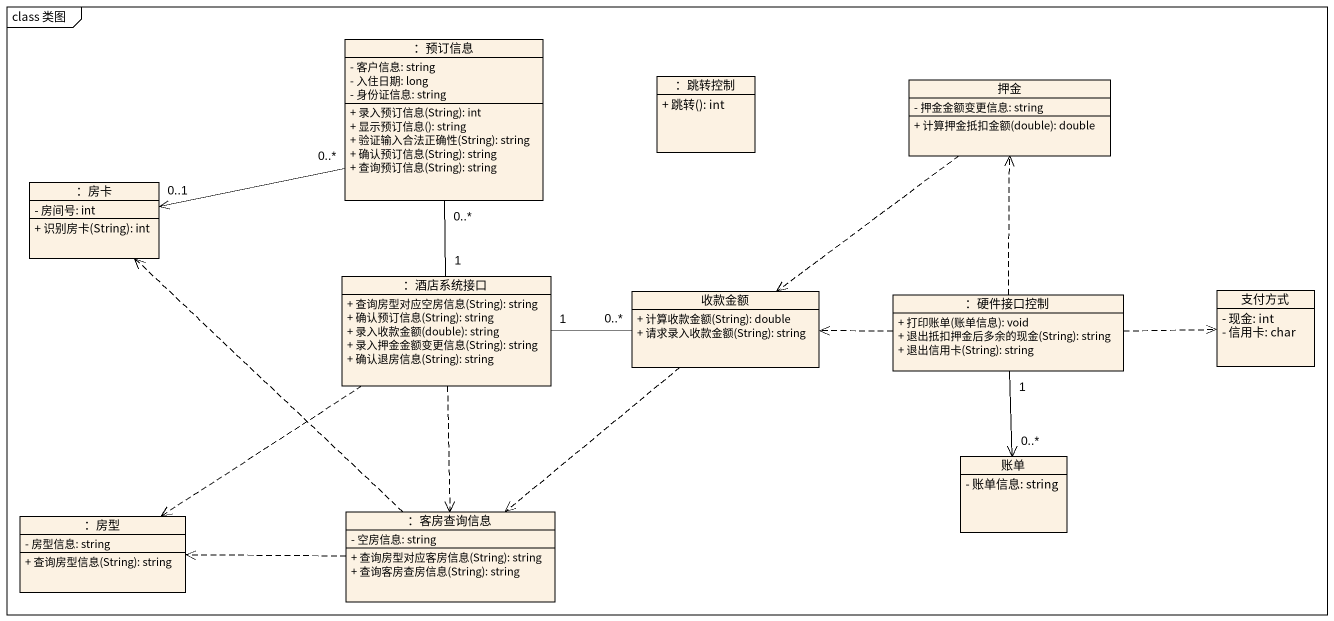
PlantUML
@startuml
mainframe class 类图
hide circle
hide empty members
skinparam classAttributeIconSize 0
class "：预订信息" as 预订信息 #FCF2E3 {
  - 客户信息: string
  - 入住日期: long
  - 身份证信息: string
  + 录入预订信息(String): int
  + 显示预订信息(): string
  + 验证输入合法正确性(String): string
  + 确认预订信息(String): string
  + 查询预订信息(String): string
}
class "：跳转控制" as 跳转控制 #FCF2E3 {
  + 跳转(): int
}
class 押金 #FCF2E3 {
  - 押金金额变更信息: string
  + 计算押金抵扣金额(double): double
}
class "：房卡" as 房卡 #FCF2E3 {
  - 房间号: int
  + 识别房卡(String): int
}
class "：酒店系统接口" as 酒店系统接口 #FCF2E3 {
  + 查询房型对应空房信息(String): string
  + 确认预订信息(String): string
  + 录入收款金额(double): string
  + 录入押金金额变更信息(String): string
  + 确认退房信息(String): string
}
class 收款金额 #FCF2E3 {
  + 计算收款金额(String): double
  + 请求录入收款金额(String): string
}
class "：硬件接口控制" as 硬件接口控制 #FCF2E3 {
  + 打印账单(账单信息): void
  + 退出抵扣押金后多余的现金(String): string
  + 退出信用卡(String): string
}
class 支付方式 #FCF2E3 {
  - 现金: int
  - 信用卡: char
}
class 账单 #FCF2E3 {
  - 账单信息: string
}
class "：房型" as 房型 #FCF2E3 {
  - 房型信息: string
  + 查询房型信息(String): string
}
class "：客房查询信息" as 客房查询信息 #FCF2E3 {
  - 空房信息: string
  + 查询房型对应客房信息(String): string
  + 查询客房查房信息(String): string
}
预订信息 "0..*" -left-> "0..1" 房卡
押金 ..> 收款金额
酒店系统接口 "1" -up- "0..*" 预订信息
酒店系统接口 "1" -right- "0..*" 收款金额
酒店系统接口 ..> 房型
酒店系统接口 ..> 客房查询信息
收款金额 ..> 客房查询信息
硬件接口控制 .up.> 押金
硬件接口控制 .left.> 收款金额
硬件接口控制 .right.> 支付方式
账单 "0..*" <-up- "1" 硬件接口控制
客房查询信息 .up.> 房卡
客房查询信息 .left.> 房型
@enduml
